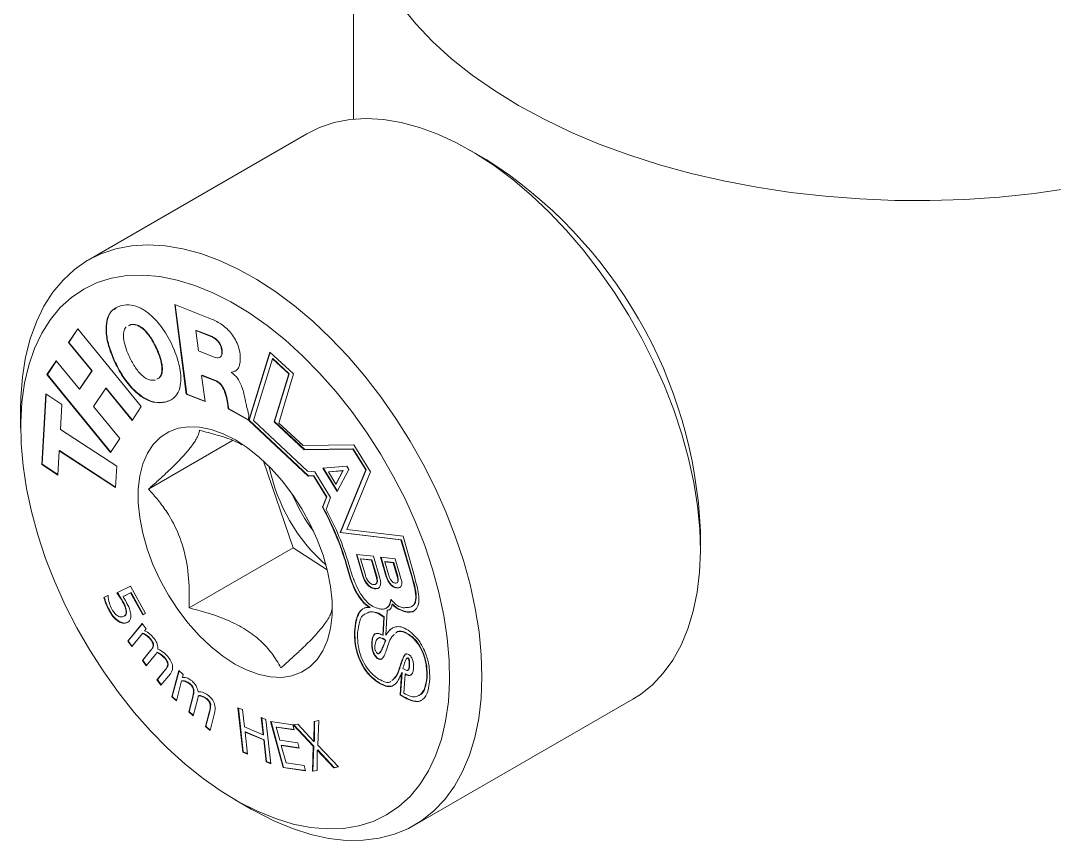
# Model space of a CAD drawing. Header units: millimetres. Extents: x 2 to 278, y 1 to 215.
# Drawn here: x 233.89 to 256.83, y 175.39 to 193.57 of the extents above; entities that cross this region are included whole.
import ezdxf

# ---------------------------------------------------------------- set-up
doc = ezdxf.new("R2010")
doc.units = ezdxf.units.MM

msp = doc.modelspace()

# ---------------------------------------------------------------- linework, layer by layer
at = {"color": 7, "linetype": 'Continuous', "lineweight": 0}
for p, q in [((241.279, 196.795), (241.279, 191.385)), ((240.241, 191.059), (235.392, 188.26)), ((244.22, 190.493), (243.861, 190.701)), ((237.312, 187.272), (238.129, 186.952)), ((237.568, 185.282), (237.312, 187.272)), ((237.577, 185.287), (237.322, 187.268)), ((236.328, 186.825), (236.288, 186.802)), ((236.337, 186.83), (236.297, 186.807)), ((236.337, 186.83), (236.328, 186.825)), ((234.954, 186.429), (235.16, 186.736)), ((234.963, 186.435), (235.163, 186.732)), ((235.16, 186.736), (236.57, 185.011)), ((237.792, 186.7), (237.783, 186.695)), ((237.783, 186.695), (237.84, 186.246)), ((238.115, 186.565), (237.783, 186.695)), ((238.124, 186.57), (237.792, 186.7)), ((238.124, 186.57), (238.115, 186.565)), ((234.963, 186.435), (234.954, 186.429)), ((235.468, 185.801), (234.954, 186.429)), ((235.476, 185.806), (234.963, 186.435)), ((236.92, 186.287), (236.911, 186.282)), ((237.84, 186.246), (238.19, 186.109)), ((238.362, 186.273), (238.353, 186.268)), ((239.421, 186.22), (238.953, 184.704)), ((239.426, 186.215), (238.962, 184.709)), ((239.058, 184.701), (239.479, 186.07)), ((239.946, 185.734), (239.421, 186.22)), ((239.488, 186.075), (239.479, 186.07)), ((239.479, 186.07), (239.843, 185.733)), ((239.488, 186.075), (239.852, 185.738)), ((234.682, 186.025), (234.476, 185.719)), ((234.685, 186.022), (234.485, 185.724)), ((234.682, 186.025), (235.196, 185.397)), ((235.969, 186.043), (235.96, 186.038)), ((234.485, 185.724), (234.476, 185.719)), ((234.476, 185.719), (234.792, 185.332)), ((234.485, 185.724), (234.801, 185.337)), ((235.196, 185.397), (235.468, 185.801)), ((235.205, 185.402), (235.476, 185.806)), ((235.476, 185.806), (235.468, 185.801)), ((237.918, 185.707), (237.909, 185.702)), ((237.909, 185.702), (237.984, 185.119)), ((238.196, 185.59), (237.909, 185.702)), ((238.205, 185.595), (237.918, 185.707)), ((238.205, 185.595), (238.196, 185.59)), ((238.603, 185.781), (238.575, 185.771)), ((238.584, 185.776), (238.575, 185.771)), ((238.575, 185.771), (238.575, 185.766)), ((239.843, 185.733), (239.517, 184.673)), ((239.852, 185.738), (239.526, 184.679)), ((239.62, 184.643), (239.946, 185.734)), ((239.852, 185.738), (239.843, 185.733)), ((235.205, 185.402), (235.196, 185.397)), ((235.783, 185.415), (235.512, 185.011)), ((235.792, 185.42), (235.783, 185.415)), ((236.364, 184.704), (235.783, 185.415)), ((236.37, 184.713), (235.792, 185.42)), ((234.359, 183.724), (234.451, 185.291)), ((234.368, 183.729), (234.459, 185.285)), ((234.451, 185.291), (234.807, 185.058)), ((234.801, 185.337), (234.792, 185.332)), ((235.886, 183.993), (234.792, 185.332)), ((235.892, 184.002), (234.801, 185.337)), ((237.166, 185.137), (237.108, 185.11)), ((237.577, 185.287), (237.568, 185.282)), ((237.984, 185.119), (237.568, 185.282)), ((237.983, 185.128), (237.577, 185.287)), ((233.892, 184.946), (233.892, 184.531)), ((234.807, 185.058), (234.775, 184.502)), ((235.512, 185.011), (236.092, 184.3)), ((236.57, 185.011), (236.364, 184.704)), ((237.108, 185.11), (237.099, 185.105)), ((238.49, 185.096), (238.481, 185.091)), ((238.508, 184.967), (238.499, 184.962)), ((238.499, 184.962), (238.949, 184.707)), ((238.508, 184.967), (238.95, 184.717)), ((238.956, 184.827), (238.949, 184.707)), ((238.962, 184.709), (238.953, 184.704)), ((238.953, 184.704), (240.271, 183.468)), ((238.962, 184.709), (240.28, 183.473)), ((240.259, 183.574), (239.058, 184.701)), ((239.526, 184.679), (239.517, 184.673)), ((239.526, 184.679), (240.196, 184.059)), ((234.775, 184.502), (236.026, 183.685)), ((239.517, 184.673), (240.187, 184.053)), ((240.16, 184.148), (239.62, 184.643)), ((236.092, 184.3), (235.886, 183.993)), ((238.593, 184.255), (236.729, 183.179)), ((234.747, 184.03), (234.715, 183.491)), ((234.756, 184.036), (234.747, 184.03)), ((235.998, 183.214), (234.747, 184.03)), ((235.999, 183.224), (234.756, 184.036)), ((241.284, 184.161), (240.16, 184.148)), ((240.187, 184.053), (241.265, 184.068)), ((240.196, 184.059), (240.187, 184.053)), ((240.196, 184.059), (241.274, 184.073)), ((241.274, 184.073), (241.265, 184.068)), ((241.265, 184.068), (241.55, 183.603)), ((241.274, 184.073), (241.559, 183.608)), ((241.653, 183.56), (241.284, 184.161)), ((239.285, 183.797), (239.943, 181.878)), ((234.368, 183.729), (234.359, 183.724)), ((234.715, 183.491), (234.359, 183.724)), ((234.716, 183.502), (234.368, 183.729)), ((236.026, 183.685), (235.998, 183.214)), ((240.418, 183.559), (240.259, 183.574)), ((240.766, 182.991), (240.418, 183.559)), ((240.595, 183.647), (241.129, 183.689)), ((240.916, 183.124), (240.595, 183.647)), ((240.922, 183.135), (240.606, 183.648)), ((241.044, 183.587), (240.723, 183.56)), ((240.732, 183.565), (240.723, 183.56)), ((240.723, 183.56), (240.889, 183.29)), ((241.053, 183.592), (240.732, 183.565)), ((240.889, 183.29), (241.044, 183.587)), ((240.898, 183.295), (241.053, 183.592)), ((241.173, 183.617), (240.916, 183.124)), ((241.55, 183.603), (240.983, 182.214)), ((241.559, 183.608), (240.992, 182.219)), ((241.053, 183.592), (241.044, 183.587)), ((241.129, 183.689), (241.173, 183.617)), ((241.133, 182.286), (241.653, 183.56)), ((241.559, 183.608), (241.55, 183.603)), ((240.28, 183.473), (240.271, 183.468)), ((240.271, 183.468), (240.391, 183.471)), ((240.28, 183.473), (240.4, 183.477)), ((240.4, 183.477), (240.391, 183.471)), ((240.391, 183.471), (240.681, 183)), ((240.4, 183.477), (240.69, 183.005)), ((240.898, 183.295), (240.889, 183.29)), ((240.681, 183), (240.589, 182.777)), ((240.69, 183.005), (240.598, 182.783)), ((240.673, 182.724), (240.766, 182.991)), ((240.69, 183.005), (240.681, 183)), ((240.598, 182.783), (240.589, 182.777)), ((240.992, 182.219), (240.983, 182.214)), ((240.983, 182.214), (242.332, 182.052)), ((240.992, 182.219), (242.341, 182.057)), ((242.379, 182.136), (241.133, 182.286)), ((248.979, 181.835), (248.979, 182.25)), ((242.341, 182.057), (242.332, 182.052)), ((242.332, 182.052), (242.578, 181.207)), ((242.341, 182.057), (242.587, 181.213)), ((242.631, 181.237), (242.379, 182.136)), ((239.943, 181.878), (237.632, 180.544)), ((239.943, 181.878), (240.698, 181.385)), ((241.345, 181.73), (241.722, 181.688)), ((241.486, 181.246), (241.345, 181.73)), ((241.495, 181.251), (241.356, 181.729)), ((241.125, 181.515), (241.116, 181.509)), ((241.211, 181.181), (241.116, 181.509)), ((241.22, 181.186), (241.125, 181.515)), ((241.257, 181.243), (241.175, 181.509)), ((241.445, 181.635), (241.436, 181.63)), ((241.436, 181.63), (241.542, 181.267)), ((241.679, 181.603), (241.436, 181.63)), ((241.688, 181.608), (241.445, 181.635)), ((241.688, 181.608), (241.679, 181.603)), ((241.785, 181.24), (241.679, 181.603)), ((241.794, 181.245), (241.688, 181.608)), ((241.722, 181.688), (241.863, 181.204)), ((241.879, 181.67), (242.207, 181.634)), ((242.006, 181.235), (241.879, 181.67)), ((242.015, 181.24), (241.89, 181.669)), ((241.982, 181.573), (241.973, 181.568)), ((241.973, 181.568), (242.062, 181.264)), ((242.162, 181.547), (241.973, 181.568)), ((242.171, 181.552), (241.982, 181.573)), ((242.171, 181.552), (242.162, 181.547)), ((242.251, 181.243), (242.162, 181.547)), ((242.26, 181.248), (242.171, 181.552)), ((242.207, 181.634), (242.333, 181.198)), ((241.495, 181.251), (241.486, 181.246)), ((241.794, 181.245), (241.785, 181.24)), ((242.015, 181.24), (242.006, 181.235)), ((242.26, 181.248), (242.251, 181.243)), ((236.03, 180.88), (236.327, 181.029)), ((236.327, 181.029), (236.663, 180.421)), ((241.22, 181.186), (241.211, 181.181)), ((242.587, 181.213), (242.578, 181.207)), ((235.739, 180.778), (235.826, 180.822)), ((235.826, 180.822), (235.831, 180.813)), ((236.333, 180.877), (236.165, 180.793)), ((236.174, 180.798), (236.165, 180.793)), ((236.342, 180.882), (236.174, 180.798)), ((236.342, 180.882), (236.333, 180.877)), ((236.601, 180.39), (236.333, 180.877)), ((236.61, 180.395), (236.342, 180.882)), ((241.756, 180.975), (241.747, 180.97)), ((242.244, 180.992), (242.235, 180.987)), ((236.163, 180.683), (236.154, 180.678)), ((241.647, 180.555), (241.638, 180.55)), ((242.147, 180.629), (242.138, 180.624)), ((235.868, 180.483), (235.859, 180.478)), ((236.242, 180.473), (236.233, 180.468)), ((236.663, 180.421), (236.601, 180.39)), ((236.61, 180.395), (236.601, 180.39)), ((236.662, 180.421), (236.61, 180.395)), ((241.838, 180.426), (241.829, 180.421)), ((241.829, 180.421), (241.952, 180.34)), ((241.838, 180.426), (241.961, 180.345)), ((241.952, 180.34), (241.928, 179.935)), ((241.961, 180.345), (241.937, 179.94)), ((241.961, 180.345), (241.952, 180.34)), ((241.995, 179.938), (242.028, 180.489)), ((242.037, 180.494), (242.028, 180.489)), ((242.298, 180.514), (242.289, 180.509)), ((236.072, 180.246), (236.063, 180.24)), ((236.266, 180.223), (236.257, 180.218)), ((236.268, 179.804), (236.591, 180.198)), ((236.277, 179.81), (236.593, 180.195)), ((236.591, 180.198), (236.679, 180.081)), ((236.596, 179.979), (236.357, 179.687)), ((236.605, 179.985), (236.596, 179.979)), ((236.679, 180.081), (236.644, 180.037)), ((241.309, 180.019), (241.3, 180.013)), ((241.937, 179.94), (241.928, 179.935)), ((242.004, 179.943), (241.995, 179.938)), ((242.039, 179.999), (242.03, 179.994)), ((242.512, 179.955), (242.503, 179.95)), ((236.277, 179.81), (236.268, 179.804)), ((236.357, 179.687), (236.268, 179.804)), ((236.363, 179.696), (236.277, 179.81)), ((236.781, 179.851), (236.772, 179.846)), ((236.84, 179.71), (236.831, 179.705)), ((241.693, 179.78), (241.684, 179.775)), ((241.997, 179.827), (241.988, 179.822)), ((236.593, 179.376), (236.775, 179.598)), ((236.602, 179.381), (236.784, 179.604)), ((236.887, 179.509), (236.681, 179.259)), ((236.784, 179.604), (236.775, 179.598)), ((236.925, 179.559), (236.916, 179.553)), ((237.106, 179.423), (237.097, 179.418)), ((241.827, 179.423), (241.818, 179.418)), ((241.837, 179.528), (241.848, 179.534)), ((242.475, 179.431), (242.464, 179.424)), ((242.503, 179.426), (242.494, 179.421)), ((236.602, 179.381), (236.593, 179.376)), ((236.681, 179.259), (236.593, 179.376)), ((236.688, 179.267), (236.602, 179.381)), ((236.917, 178.947), (237.1, 179.17)), ((236.926, 178.952), (237.109, 179.175)), ((237.109, 179.175), (237.1, 179.17)), ((237.165, 179.281), (237.156, 179.276)), ((242.293, 179.168), (242.284, 179.163)), ((242.525, 179.26), (242.516, 179.255)), ((236.926, 178.952), (236.917, 178.947)), ((237.006, 178.83), (236.917, 178.947)), ((237.013, 178.839), (236.926, 178.952)), ((237.214, 179.084), (237.006, 178.83)), ((237.248, 178.569), (237.402, 179.156)), ((237.257, 178.575), (237.408, 179.15)), ((237.402, 179.156), (237.502, 179.067)), ((237.502, 179.067), (237.485, 179.002)), ((242.348, 179.104), (242.316, 178.613)), ((242.357, 179.109), (242.325, 178.618)), ((242.357, 179.109), (242.348, 179.104)), ((242.399, 178.652), (242.424, 179.076)), ((242.433, 179.081), (242.424, 179.076)), ((242.484, 179.159), (242.495, 179.165)), ((242.914, 179.004), (242.905, 178.999)), ((237.465, 178.924), (237.349, 178.48)), ((237.474, 178.929), (237.465, 178.924)), ((237.651, 178.862), (237.642, 178.857)), ((237.736, 178.731), (237.727, 178.726)), ((241.81, 178.908), (241.801, 178.903)), ((237.257, 178.575), (237.248, 178.569)), ((237.349, 178.48), (237.248, 178.569)), ((237.352, 178.491), (237.257, 178.575)), ((237.621, 178.241), (237.71, 178.579)), ((237.63, 178.246), (237.719, 178.584)), ((237.719, 178.584), (237.71, 178.579)), ((237.821, 178.532), (237.722, 178.152)), ((237.843, 178.601), (237.834, 178.596)), ((238.024, 178.534), (238.015, 178.528)), ((242.325, 178.618), (242.316, 178.613)), ((242.63, 175.721), (247.48, 178.521)), ((238.003, 177.917), (238.092, 178.256)), ((238.092, 178.256), (238.083, 178.251)), ((238.109, 178.402), (238.1, 178.397)), ((238.714, 178.329), (238.818, 178.286)), ((238.824, 177.345), (238.714, 178.329)), ((238.833, 177.351), (238.724, 178.325)), ((238.818, 178.286), (238.861, 177.903)), ((237.63, 178.246), (237.621, 178.241)), ((237.722, 178.152), (237.621, 178.241)), ((237.724, 178.162), (237.63, 178.246)), ((237.994, 177.912), (238.083, 178.251)), ((238.195, 178.206), (238.095, 177.823)), ((239.274, 177.73), (239.232, 178.113)), ((239.232, 178.113), (239.335, 178.07)), ((239.283, 177.735), (239.242, 178.109)), ((239.335, 178.07), (239.445, 177.086)), ((239.44, 178.024), (239.934, 177.953)), ((239.72, 177.001), (239.44, 178.024)), ((239.729, 177.006), (239.451, 178.023)), ((240.401, 177.579), (240.406, 178.027)), ((240.406, 178.027), (240.511, 178.044)), ((240.41, 177.584), (240.415, 178.028)), ((240.511, 178.044), (240.491, 177.497)), ((238.003, 177.917), (237.994, 177.912)), ((238.095, 177.823), (237.994, 177.912)), ((238.097, 177.834), (238.003, 177.917)), ((238.861, 177.903), (239.274, 177.73)), ((238.882, 177.793), (238.874, 177.788)), ((239.296, 177.62), (238.882, 177.793)), ((239.575, 177.901), (239.566, 177.896)), ((239.566, 177.896), (239.645, 177.607)), ((239.965, 177.838), (239.566, 177.896)), ((239.964, 177.845), (239.575, 177.901)), ((239.934, 177.953), (239.965, 177.838)), ((239.943, 177.95), (240.046, 177.967)), ((240.386, 177.473), (239.943, 177.95)), ((240.395, 177.478), (239.955, 177.952)), ((240.046, 177.967), (240.401, 177.579)), ((238.874, 177.788), (238.928, 177.302)), ((239.287, 177.615), (238.874, 177.788)), ((239.283, 177.735), (239.274, 177.73)), ((239.296, 177.62), (239.287, 177.615)), ((239.342, 177.129), (239.287, 177.615)), ((239.351, 177.134), (239.296, 177.62)), ((239.645, 177.607), (240.044, 177.55)), ((240.41, 177.584), (240.401, 177.579)), ((238.833, 177.351), (238.824, 177.345)), ((238.928, 177.302), (238.824, 177.345)), ((238.927, 177.312), (238.833, 177.351)), ((239.685, 177.497), (239.676, 177.492)), ((239.676, 177.492), (239.783, 177.103)), ((240.076, 177.434), (239.676, 177.492)), ((240.074, 177.441), (239.685, 177.497)), ((240.044, 177.55), (240.076, 177.434)), ((240.367, 176.919), (240.386, 177.473)), ((240.376, 176.924), (240.395, 177.478)), ((240.395, 177.478), (240.386, 177.473)), ((240.476, 177.391), (240.471, 176.937)), ((240.485, 177.396), (240.476, 177.391)), ((240.841, 176.998), (240.476, 177.391)), ((240.85, 177.003), (240.485, 177.396)), ((240.491, 177.497), (240.945, 177.015)), ((239.351, 177.134), (239.342, 177.129)), ((239.445, 177.086), (239.342, 177.129)), ((239.444, 177.096), (239.351, 177.134)), ((239.729, 177.006), (239.72, 177.001)), ((240.214, 176.93), (239.72, 177.001)), ((240.212, 176.937), (239.729, 177.006)), ((239.783, 177.103), (240.182, 177.045)), ((240.182, 177.045), (240.214, 176.93)), ((240.471, 176.937), (240.367, 176.919)), ((240.376, 176.924), (240.367, 176.919)), ((240.471, 176.94), (240.376, 176.924)), ((240.945, 177.015), (240.841, 176.998)), ((240.85, 177.003), (240.841, 176.998)), ((240.942, 177.018), (240.85, 177.003)), ((238.651, 176.288), (239.01, 176.08))]:
    msp.add_line(p, q, dxfattribs=at)
at = {"color": 7, "linetype": 'Continuous', "lineweight": 0, "flags": 128}
for points in [[(244.94, 191.693), (244.408, 192.02), (243.912, 192.365), (243.454, 192.728), (243.036, 193.107), (242.659, 193.499), (242.326, 193.905), (242.037, 194.321), (241.793, 194.748), (241.596, 195.182), (241.445, 195.622), (241.343, 196.067), (241.289, 196.515), (241.283, 196.964), (241.325, 197.412), (241.415, 197.858), (241.554, 198.299), (241.739, 198.735), (241.971, 199.164), (242.249, 199.583), (242.368, 199.741)], [(257.139, 189.845), (256.384, 189.738), (255.619, 189.658), (254.847, 189.606), (254.071, 189.581), (253.293, 189.585), (252.518, 189.616), (251.747, 189.675), (250.984, 189.762), (250.232, 189.876), (249.494, 190.017), (248.772, 190.183), (248.07, 190.376), (247.389, 190.593), (246.734, 190.835), (246.105, 191.099), (245.507, 191.385), (244.94, 191.693)], [(247.48, 178.521), (247.645, 178.626), (247.914, 178.84), (248.155, 179.095), (248.368, 179.387), (248.55, 179.715), (248.702, 180.077), (248.821, 180.47), (248.908, 180.892), (248.96, 181.34), (248.979, 181.811), (248.964, 182.301), (248.914, 182.809), (248.832, 183.329), (248.716, 183.859), (248.567, 184.396), (248.388, 184.935), (248.178, 185.473), (247.939, 186.006), (247.674, 186.532), (247.383, 187.045), (247.068, 187.544), (246.733, 188.025), (246.378, 188.484), (246.006, 188.918), (245.62, 189.325), (245.222, 189.702), (244.816, 190.046), (244.403, 190.355), (243.986, 190.627), (243.568, 190.86), (243.153, 191.053), (242.742, 191.204), (242.339, 191.312), (241.945, 191.377), (241.565, 191.399), (241.199, 191.376), (240.852, 191.309), (240.524, 191.199), (240.241, 191.059)], [(239.01, 176.08), (239.094, 176.033), (239.511, 175.819), (239.925, 175.647), (240.332, 175.517), (240.731, 175.431), (241.118, 175.387), (241.491, 175.388), (241.848, 175.433), (242.186, 175.521), (242.503, 175.653), (242.796, 175.826), (243.064, 176.041), (243.306, 176.295), (243.518, 176.587), (243.701, 176.915), (243.853, 177.277), (243.972, 177.67), (244.058, 178.092), (244.111, 178.54), (244.13, 179.011), (244.114, 179.502), (244.065, 180.009), (243.982, 180.53), (243.866, 181.06), (243.718, 181.596), (243.538, 182.135), (243.329, 182.673), (243.09, 183.207), (242.824, 183.732), (242.533, 184.246), (242.219, 184.745), (241.883, 185.225), (241.528, 185.684), (241.157, 186.119), (240.771, 186.525), (240.373, 186.902), (239.966, 187.246), (239.553, 187.555), (239.137, 187.827), (238.719, 188.061), (238.304, 188.253), (237.893, 188.404), (237.489, 188.513), (237.096, 188.578), (236.715, 188.599), (236.35, 188.576), (236.003, 188.51), (235.675, 188.4), (235.37, 188.247), (235.089, 188.053), (234.834, 187.818), (234.606, 187.545), (234.408, 187.234), (234.241, 186.889), (234.106, 186.511), (234.003, 186.103), (233.933, 185.668), (233.897, 185.208), (233.892, 184.946)], [(238.341, 176.478), (238.745, 176.234), (239.148, 176.031), (239.548, 175.868), (239.941, 175.748), (240.325, 175.672), (240.697, 175.64), (241.054, 175.652), (241.394, 175.708), (241.714, 175.808), (242.012, 175.951), (242.285, 176.136), (242.533, 176.362), (242.753, 176.626), (242.943, 176.928), (243.102, 177.265), (243.229, 177.635), (243.323, 178.034), (243.384, 178.46), (243.41, 178.911), (243.402, 179.382), (243.36, 179.87), (243.284, 180.372), (243.175, 180.884), (243.033, 181.403), (242.859, 181.925), (242.655, 182.445), (242.422, 182.961), (242.162, 183.468), (241.877, 183.963), (241.569, 184.442), (241.239, 184.903), (240.891, 185.34), (240.527, 185.752), (240.149, 186.136), (239.761, 186.488), (239.364, 186.806), (238.963, 187.088), (238.559, 187.332), (238.155, 187.536), (237.756, 187.698), (237.363, 187.818), (236.979, 187.895), (236.607, 187.927), (236.25, 187.915), (235.91, 187.859), (235.59, 187.759), (235.292, 187.616), (235.018, 187.431), (234.77, 187.205), (234.551, 186.94), (234.361, 186.638), (234.202, 186.301), (234.074, 185.932), (233.98, 185.533), (233.92, 185.106), (233.893, 184.656), (233.901, 184.185), (233.944, 183.697), (234.02, 183.195), (234.129, 182.682), (234.271, 182.164), (234.445, 181.642), (234.649, 181.122), (234.881, 180.606), (235.141, 180.099), (235.426, 179.604), (235.735, 179.124), (236.064, 178.664), (236.412, 178.226), (236.777, 177.814), (237.154, 177.431), (237.543, 177.079), (237.939, 176.76), (238.341, 176.478)], [(236.501, 183.187), (236.5, 182.875), (236.534, 182.546), (236.6, 182.204), (236.699, 181.856), (236.829, 181.507), (236.988, 181.162), (237.172, 180.827), (237.381, 180.507), (237.609, 180.208), (237.853, 179.933), (238.111, 179.687), (238.376, 179.474), (238.646, 179.298), (238.917, 179.161), (239.183, 179.065), (239.44, 179.012), (239.685, 179.003), (239.914, 179.037), (240.123, 179.115), (240.309, 179.235), (240.469, 179.396), (240.6, 179.594), (240.7, 179.826), (240.768, 180.089), (240.802, 180.379), (240.803, 180.691), (240.77, 181.021), (240.703, 181.362), (240.604, 181.71), (240.474, 182.059), (240.316, 182.404), (240.131, 182.739), (239.923, 183.059), (239.695, 183.359), (239.45, 183.634), (239.193, 183.88), (238.927, 184.093), (238.657, 184.269), (238.387, 184.406), (238.121, 184.502), (237.863, 184.555), (237.618, 184.564), (237.389, 184.529), (237.18, 184.451), (236.995, 184.331), (236.835, 184.171), (236.704, 183.973), (236.604, 183.741), (236.536, 183.477), (236.501, 183.187)]]:
    msp.add_lwpolyline(points, dxfattribs=at)
at = {"color": 7, "linetype": 'Continuous', "lineweight": 0}
for centre, radius, start, end in [((238.676, 181.798), 10.313, 2.5143, 57.4804), ((243.293, 184.463), 3.962, 191.4646, 228.5301), ((243.739, 184.72), 4.164, 203.3785, 216.6161), ((235.078, 179.744), 6.29, 16.3024, 28.834), ((235.087, 179.749), 6.29, 16.3024, 28.834), ((235.148, 179.728), 6.285, 16.4621, 28.474)]:
    msp.add_arc(centre, radius, start, end, dxfattribs=at)
for points, knots in [([(235.96, 186.038), (235.917, 186.146), (235.832, 186.355), (235.778, 186.659), (235.793, 186.936), (235.905, 187.167), (236.055, 187.225), (236.134, 187.255)], [0, 0, 0, 0, 0.193864, 0.375701, 0.551222, 0.762655, 1, 1, 1, 1]), ([(236.134, 187.255), (236.203, 187.264), (236.333, 187.28), (236.552, 187.205), (236.797, 187.04), (237.059, 186.743), (237.285, 186.334), (237.434, 185.907), (237.462, 185.556), (237.397, 185.32), (237.28, 185.168), (237.161, 185.127), (237.099, 185.105)], [0, 0, 0, 0, 0.0917277, 0.174385, 0.2530158, 0.371845, 0.5000028, 0.6281556, 0.7469837, 0.8256148, 0.9082722, 1, 1, 1, 1]), ([(235.969, 186.043), (235.926, 186.151), (235.841, 186.36), (235.786, 186.665), (235.804, 186.939), (235.882, 187.129), (235.982, 187.174), (236.013, 187.188)], [0, 0, 0, 0, 0.225689, 0.437377, 0.641713, 0.887856, 1, 1, 1, 1]), ([(236.231, 186.77), (236.23, 186.77), (236.201, 186.753), (236.177, 186.67), (236.171, 186.525), (236.211, 186.34), (236.264, 186.209), (236.292, 186.142)], [0, 0, 0, 0, 0.002729, 0.223796, 0.442827, 0.714666, 1, 1, 1, 1]), ([(236.911, 186.282), (236.87, 186.365), (236.79, 186.527), (236.647, 186.704), (236.521, 186.796), (236.419, 186.835), (236.359, 186.828), (236.328, 186.825)], [0, 0, 0, 0, 0.289137, 0.55879, 0.69586, 0.838853, 1, 1, 1, 1]), ([(236.92, 186.287), (236.879, 186.371), (236.799, 186.532), (236.656, 186.709), (236.53, 186.801), (236.428, 186.84), (236.368, 186.833), (236.337, 186.83)], [0, 0, 0, 0, 0.289137, 0.55879, 0.69586, 0.838853, 1, 1, 1, 1]), ([(238.129, 186.952), (238.207, 186.915), (238.359, 186.843), (238.547, 186.668), (238.664, 186.49), (238.733, 186.332), (238.752, 186.227), (238.762, 186.172)], [0, 0, 0, 0, 0.288451, 0.557374, 0.694678, 0.838281, 1, 1, 1, 1]), ([(238.353, 186.268), (238.348, 186.293), (238.339, 186.342), (238.303, 186.415), (238.251, 186.479), (238.186, 186.532), (238.139, 186.554), (238.115, 186.565)], [0, 0, 0, 0, 0.197029, 0.371432, 0.543408, 0.760308, 1, 1, 1, 1]), ([(238.362, 186.273), (238.357, 186.299), (238.348, 186.347), (238.312, 186.421), (238.26, 186.484), (238.195, 186.537), (238.148, 186.559), (238.124, 186.57)], [0, 0, 0, 0, 0.197029, 0.371432, 0.543408, 0.760308, 1, 1, 1, 1]), ([(236.915, 185.621), (236.936, 185.63), (236.988, 185.652), (237.028, 185.75), (237.032, 185.899), (236.992, 186.083), (236.939, 186.214), (236.911, 186.282)], [0, 0, 0, 0, 0.129674, 0.322607, 0.513762, 0.751, 1, 1, 1, 1]), ([(236.924, 185.626), (236.945, 185.635), (236.997, 185.657), (237.037, 185.755), (237.041, 185.905), (237.001, 186.088), (236.948, 186.22), (236.92, 186.287)], [0, 0, 0, 0, 0.129674, 0.322607, 0.513762, 0.751, 1, 1, 1, 1]), ([(236.292, 186.142), (236.333, 186.058), (236.413, 185.896), (236.557, 185.719), (236.682, 185.627), (236.784, 185.588), (236.844, 185.595), (236.876, 185.599)], [0, 0, 0, 0, 0.289123, 0.558793, 0.695872, 0.838864, 1, 1, 1, 1]), ([(238.19, 186.109), (238.212, 186.102), (238.252, 186.089), (238.303, 186.093), (238.34, 186.123), (238.36, 186.183), (238.355, 186.238), (238.353, 186.268)], [0, 0, 0, 0, 0.211129, 0.392706, 0.559913, 0.763436, 1, 1, 1, 1]), ([(238.308, 186.103), (238.309, 186.103), (238.325, 186.104), (238.348, 186.13), (238.369, 186.187), (238.365, 186.243), (238.362, 186.273)], [0, 0, 0, 0, 0.018648, 0.288844, 0.617726, 1, 1, 1, 1]), ([(238.762, 186.172), (238.766, 186.114), (238.774, 185.999), (238.734, 185.876), (238.685, 185.807), (238.647, 185.796), (238.638, 185.794)], [0, 0, 0, 0, 0.337281, 0.664795, 0.922222, 1, 1, 1, 1]), ([(237.099, 185.105), (237.022, 185.097), (236.876, 185.082), (236.628, 185.183), (236.382, 185.377), (236.143, 185.67), (236.022, 185.913), (235.96, 186.038)], [0, 0, 0, 0, 0.203765, 0.386324, 0.561565, 0.772931, 1, 1, 1, 1]), ([(237.108, 185.11), (237.031, 185.102), (236.885, 185.087), (236.637, 185.188), (236.391, 185.383), (236.152, 185.676), (236.031, 185.918), (235.969, 186.043)], [0, 0, 0, 0, 0.203765, 0.386324, 0.561565, 0.772931, 1, 1, 1, 1]), ([(238.49, 185.096), (238.481, 185.147), (238.462, 185.245), (238.422, 185.369), (238.373, 185.459), (238.326, 185.517), (238.268, 185.566), (238.227, 185.585), (238.205, 185.595)], [0, 0, 0, 0, 0.2639174, 0.506462, 0.6189999, 0.7315924, 0.854415, 1, 1, 1, 1]), ([(238.575, 185.766), (238.62, 185.727), (238.709, 185.65), (238.815, 185.436), (238.849, 185.289), (238.87, 185.198)], [0, 0, 0, 0, 0.280107, 0.555764, 1, 1, 1, 1]), ([(238.674, 185.808), (238.674, 185.808), (238.652, 185.784), (238.618, 185.78), (238.584, 185.776)], [0, 0, 0, 0, 0.007904, 1, 1, 1, 1]), ([(238.481, 185.091), (238.472, 185.142), (238.453, 185.24), (238.413, 185.364), (238.364, 185.454), (238.317, 185.512), (238.259, 185.561), (238.218, 185.579), (238.196, 185.59)], [0, 0, 0, 0, 0.2639174, 0.506462, 0.6189999, 0.7315924, 0.854415, 1, 1, 1, 1]), ([(238.87, 185.198), (238.875, 185.172), (238.887, 185.11), (238.911, 184.988), (238.939, 184.889), (238.956, 184.827)], [0, 0, 0, 0, 0.2101763, 0.507385, 1, 1, 1, 1]), ([(238.499, 184.962), (238.495, 184.99), (238.489, 185.033), (238.483, 185.076), (238.481, 185.091)], [0, 0, 0, 0, 0.650292, 1, 1, 1, 1]), ([(238.508, 184.967), (238.504, 184.995), (238.498, 185.038), (238.492, 185.081), (238.49, 185.096)], [0, 0, 0, 0, 0.650292, 1, 1, 1, 1]), ([(236.729, 183.179), (236.8, 183.242), (236.944, 183.369), (237.146, 183.555), (237.333, 183.737), (237.481, 183.889), (237.591, 184.013), (237.672, 184.113), (237.738, 184.204), (237.798, 184.3), (237.844, 184.397), (237.856, 184.455), (237.863, 184.484)], [0, 0, 0, 0, 0.107754, 0.216103, 0.327214, 0.439824, 0.51632, 0.593471, 0.672555, 0.752225, 0.875545, 1, 1, 1, 1]), ([(237.863, 184.484), (237.993, 184.45), (238.283, 184.374), (238.606, 184.27), (238.77, 184.181), (238.802, 184.164)], [0, 0, 0, 0, 0.395631, 0.884038, 1, 1, 1, 1]), ([(237.632, 180.544), (237.634, 180.761), (237.639, 181.203), (237.539, 181.792), (237.363, 182.282), (237.164, 182.638), (236.948, 182.936), (236.802, 183.098), (236.729, 183.179)], [0, 0, 0, 0, 0.216128, 0.439646, 0.593262, 0.752012, 0.875438, 1, 1, 1, 1]), ([(241.85, 180.525), (241.803, 180.537), (241.715, 180.561), (241.579, 180.667), (241.455, 180.819), (241.344, 181.016), (241.287, 181.165), (241.257, 181.243)], [0, 0, 0, 0, 0.192428, 0.364898, 0.537621, 0.757448, 1, 1, 1, 1]), ([(241.747, 180.97), (241.723, 180.975), (241.679, 180.984), (241.612, 181.03), (241.557, 181.094), (241.513, 181.168), (241.494, 181.221), (241.486, 181.246)], [0, 0, 0, 0, 0.237889, 0.435826, 0.615004, 0.814865, 1, 1, 1, 1]), ([(241.756, 180.975), (241.732, 180.98), (241.688, 180.989), (241.621, 181.035), (241.566, 181.099), (241.522, 181.173), (241.503, 181.226), (241.495, 181.251)], [0, 0, 0, 0, 0.237889, 0.435826, 0.615004, 0.814865, 1, 1, 1, 1]), ([(241.542, 181.267), (241.55, 181.242), (241.568, 181.192), (241.607, 181.131), (241.646, 181.092), (241.682, 181.069), (241.706, 181.064), (241.718, 181.061)], [0, 0, 0, 0, 0.255403, 0.523999, 0.668505, 0.822947, 1, 1, 1, 1]), ([(241.718, 181.061), (241.733, 181.061), (241.761, 181.061), (241.789, 181.084), (241.802, 181.123), (241.801, 181.177), (241.79, 181.218), (241.785, 181.24)], [0, 0, 0, 0, 0.2191709, 0.4020323, 0.5732125, 0.7805893, 1, 1, 1, 1]), ([(241.764, 181.07), (241.766, 181.07), (241.78, 181.071), (241.798, 181.09), (241.811, 181.128), (241.81, 181.182), (241.799, 181.224), (241.794, 181.245)], [0, 0, 0, 0, 0.037098, 0.262599, 0.473695, 0.729427, 1, 1, 1, 1]), ([(242.235, 180.987), (242.214, 180.991), (242.175, 180.999), (242.117, 181.041), (242.069, 181.098), (242.03, 181.165), (242.013, 181.212), (242.006, 181.235)], [0, 0, 0, 0, 0.233634, 0.429534, 0.609083, 0.811503, 1, 1, 1, 1]), ([(242.244, 180.992), (242.223, 180.996), (242.184, 181.004), (242.126, 181.046), (242.078, 181.103), (242.039, 181.17), (242.022, 181.217), (242.015, 181.24)], [0, 0, 0, 0, 0.233634, 0.429534, 0.609083, 0.811503, 1, 1, 1, 1]), ([(242.062, 181.264), (242.069, 181.243), (242.083, 181.202), (242.114, 181.151), (242.146, 181.118), (242.174, 181.098), (242.192, 181.095), (242.202, 181.093)], [0, 0, 0, 0, 0.263178, 0.536223, 0.679634, 0.829867, 1, 1, 1, 1]), ([(242.202, 181.093), (242.214, 181.093), (242.235, 181.092), (242.257, 181.112), (242.266, 181.146), (242.264, 181.191), (242.255, 181.225), (242.251, 181.243)], [0, 0, 0, 0, 0.210866, 0.389596, 0.561335, 0.77364, 1, 1, 1, 1]), ([(242.235, 181.1), (242.238, 181.101), (242.251, 181.101), (242.266, 181.118), (242.275, 181.151), (242.273, 181.196), (242.264, 181.23), (242.26, 181.248)], [0, 0, 0, 0, 0.072571, 0.282623, 0.48446, 0.733971, 1, 1, 1, 1]), ([(242.595, 180.46), (242.625, 180.479), (242.689, 180.523), (242.735, 180.645), (242.729, 180.809), (242.696, 181.002), (242.655, 181.152), (242.631, 181.237)], [0, 0, 0, 0, 0.172455, 0.379792, 0.53048, 0.731592, 1, 1, 1, 1]), ([(241.211, 181.181), (241.24, 181.105), (241.295, 180.957), (241.409, 180.77), (241.525, 180.627), (241.601, 180.575), (241.638, 180.55)], [0, 0, 0, 0, 0.310425, 0.600069, 0.808012, 1, 1, 1, 1]), ([(241.22, 181.186), (241.249, 181.11), (241.304, 180.962), (241.418, 180.775), (241.534, 180.632), (241.61, 180.58), (241.647, 180.555)], [0, 0, 0, 0, 0.310425, 0.600069, 0.808012, 1, 1, 1, 1]), ([(241.863, 181.204), (241.872, 181.168), (241.889, 181.098), (241.875, 181.022), (241.841, 180.984), (241.8, 180.967), (241.766, 180.969), (241.747, 180.97)], [0, 0, 0, 0, 0.258004, 0.507896, 0.648867, 0.809076, 1, 1, 1, 1]), ([(242.333, 181.198), (242.341, 181.166), (242.356, 181.103), (242.346, 181.034), (242.317, 181), (242.281, 180.985), (242.251, 180.986), (242.235, 180.987)], [0, 0, 0, 0, 0.262638, 0.514536, 0.654613, 0.812515, 1, 1, 1, 1]), ([(242.328, 181.012), (242.327, 181.011), (242.318, 180.999), (242.29, 180.991), (242.26, 180.991), (242.244, 180.992)], [0, 0, 0, 0, 0.0528707, 0.4858726, 1, 1, 1, 1]), ([(242.578, 181.207), (242.602, 181.126), (242.648, 180.969), (242.668, 180.781), (242.646, 180.662), (242.607, 180.594), (242.542, 180.553), (242.485, 180.553), (242.454, 180.553)], [0, 0, 0, 0, 0.259613, 0.504294, 0.619495, 0.734392, 0.857507, 1, 1, 1, 1]), ([(242.587, 181.213), (242.611, 181.132), (242.657, 180.974), (242.677, 180.786), (242.655, 180.667), (242.621, 180.603), (242.584, 180.584), (242.567, 180.576)], [0, 0, 0, 0, 0.3136453, 0.6092495, 0.7484271, 0.8872371, 1, 1, 1, 1]), ([(235.859, 180.478), (235.831, 180.533), (235.781, 180.632), (235.752, 180.734), (235.739, 180.778)], [0, 0, 0, 0, 0.559876, 1, 1, 1, 1]), ([(235.868, 180.483), (235.84, 180.538), (235.789, 180.638), (235.761, 180.739), (235.748, 180.783)], [0, 0, 0, 0, 0.559876, 1, 1, 1, 1]), ([(235.831, 180.813), (235.838, 180.758), (235.85, 180.66), (235.897, 180.558), (235.917, 180.514)], [0, 0, 0, 0, 0.560316, 1, 1, 1, 1]), ([(236.154, 180.678), (236.132, 180.716), (236.093, 180.785), (236.049, 180.851), (236.03, 180.88)], [0, 0, 0, 0, 0.559911, 1, 1, 1, 1]), ([(236.163, 180.683), (236.141, 180.722), (236.102, 180.79), (236.058, 180.856), (236.039, 180.885)], [0, 0, 0, 0, 0.559911, 1, 1, 1, 1]), ([(236.165, 180.793), (236.178, 180.772), (236.201, 180.735), (236.222, 180.698), (236.231, 180.681)], [0, 0, 0, 0, 0.559987, 1, 1, 1, 1]), ([(241.854, 180.997), (241.852, 180.995), (241.842, 180.983), (241.809, 180.974), (241.775, 180.974), (241.756, 180.975)], [0, 0, 0, 0, 0.052346, 0.484726, 1, 1, 1, 1]), ([(236.233, 180.468), (236.224, 180.508), (236.208, 180.579), (236.171, 180.648), (236.154, 180.678)], [0, 0, 0, 0, 0.557742, 1, 1, 1, 1]), ([(236.242, 180.473), (236.233, 180.513), (236.217, 180.584), (236.18, 180.653), (236.163, 180.683)], [0, 0, 0, 0, 0.557742, 1, 1, 1, 1]), ([(236.231, 180.681), (236.259, 180.63), (236.309, 180.538), (236.328, 180.445), (236.337, 180.404)], [0, 0, 0, 0, 0.560749, 1, 1, 1, 1]), ([(241.638, 180.55), (241.608, 180.554), (241.56, 180.559), (241.524, 180.538), (241.511, 180.53)], [0, 0, 0, 0, 0.632274, 1, 1, 1, 1]), ([(242.104, 180.73), (242.096, 180.688), (242.082, 180.606), (242.018, 180.539), (241.938, 180.511), (241.88, 180.52), (241.85, 180.525)], [0, 0, 0, 0, 0.2851531, 0.5577277, 0.7742063, 1, 1, 1, 1]), ([(242.112, 180.735), (242.105, 180.694), (242.09, 180.613), (242.043, 180.553), (242.007, 180.543), (242.001, 180.541)], [0, 0, 0, 0, 0.4694, 0.918093, 1, 1, 1, 1]), ([(242.028, 180.489), (242.046, 180.492), (242.081, 180.498), (242.119, 180.548), (242.131, 180.596), (242.138, 180.624)], [0, 0, 0, 0, 0.301019, 0.598638, 1, 1, 1, 1]), ([(242.454, 180.553), (242.423, 180.549), (242.364, 180.542), (242.239, 180.594), (242.155, 180.678), (242.104, 180.73)], [0, 0, 0, 0, 0.284663, 0.559152, 1, 1, 1, 1]), ([(242.138, 180.624), (242.164, 180.598), (242.213, 180.549), (242.265, 180.522), (242.289, 180.509)], [0, 0, 0, 0, 0.531692, 1, 1, 1, 1]), ([(242.147, 180.629), (242.173, 180.603), (242.222, 180.554), (242.273, 180.527), (242.298, 180.514)], [0, 0, 0, 0, 0.531692, 1, 1, 1, 1]), ([(236.063, 180.24), (236.019, 180.275), (235.941, 180.338), (235.884, 180.435), (235.859, 180.478)], [0, 0, 0, 0, 0.558329, 1, 1, 1, 1]), ([(236.072, 180.246), (236.028, 180.281), (235.95, 180.343), (235.893, 180.44), (235.868, 180.483)], [0, 0, 0, 0, 0.558329, 1, 1, 1, 1]), ([(235.917, 180.514), (235.938, 180.479), (235.975, 180.417), (236.026, 180.381), (236.048, 180.364)], [0, 0, 0, 0, 0.560453, 1, 1, 1, 1]), ([(236.048, 180.364), (236.076, 180.353), (236.126, 180.333), (236.164, 180.349), (236.181, 180.357)], [0, 0, 0, 0, 0.557944, 1, 1, 1, 1]), ([(236.181, 180.357), (236.199, 180.369), (236.232, 180.39), (236.233, 180.444), (236.233, 180.468)], [0, 0, 0, 0, 0.560445, 1, 1, 1, 1]), ([(236.19, 180.362), (236.208, 180.374), (236.241, 180.395), (236.242, 180.45), (236.242, 180.473)], [0, 0, 0, 0, 0.560445, 1, 1, 1, 1]), ([(236.337, 180.404), (236.338, 180.379), (236.341, 180.328), (236.318, 180.257), (236.28, 180.232), (236.257, 180.218)], [0, 0, 0, 0, 0.280185, 0.560288, 1, 1, 1, 1]), ([(239.669, 179.214), (239.606, 179.323), (239.486, 179.53), (239.225, 179.816), (238.899, 180.069), (238.489, 180.278), (238.057, 180.434), (237.763, 180.51), (237.632, 180.544)], [0, 0, 0, 0, 0.183241, 0.349258, 0.514954, 0.688084, 0.861633, 1, 1, 1, 1]), ([(240.803, 180.519), (240.797, 180.494), (240.787, 180.444), (240.746, 180.351), (240.68, 180.24), (240.592, 180.121), (240.492, 180.003), (240.389, 179.891), (240.271, 179.77), (240.114, 179.617), (239.915, 179.432), (239.751, 179.287), (239.669, 179.214)], [0, 0, 0, 0, 0.107754, 0.216103, 0.327214, 0.439824, 0.51632, 0.593471, 0.672555, 0.752225, 0.875545, 1, 1, 1, 1]), ([(241.486, 180.518), (241.48, 180.516), (241.442, 180.498), (241.386, 180.414), (241.321, 180.253), (241.307, 180.099), (241.3, 180.013)], [0, 0, 0, 0, 0.03737, 0.26645, 0.593936, 1, 1, 1, 1]), ([(241.495, 180.523), (241.489, 180.521), (241.451, 180.504), (241.395, 180.419), (241.33, 180.258), (241.316, 180.104), (241.309, 180.019)], [0, 0, 0, 0, 0.03737, 0.26645, 0.593936, 1, 1, 1, 1]), ([(241.37, 180.002), (241.382, 180.086), (241.405, 180.247), (241.475, 180.388), (241.538, 180.41), (241.544, 180.412)], [0, 0, 0, 0, 0.49656, 0.956878, 1, 1, 1, 1]), ([(241.57, 180.422), (241.598, 180.436), (241.67, 180.473), (241.769, 180.441), (241.829, 180.421)], [0, 0, 0, 0, 0.389968, 1, 1, 1, 1]), ([(241.579, 180.427), (241.607, 180.441), (241.679, 180.478), (241.778, 180.446), (241.838, 180.426)], [0, 0, 0, 0, 0.389968, 1, 1, 1, 1]), ([(242.037, 180.494), (242.056, 180.495), (242.077, 180.496), (242.089, 180.512), (242.09, 180.513)], [0, 0, 0, 0, 0.918301, 1, 1, 1, 1]), ([(242.289, 180.509), (242.351, 180.483), (242.461, 180.438), (242.555, 180.453), (242.595, 180.46)], [0, 0, 0, 0, 0.564213, 1, 1, 1, 1]), ([(242.298, 180.514), (242.36, 180.489), (242.47, 180.444), (242.564, 180.459), (242.604, 180.465)], [0, 0, 0, 0, 0.564213, 1, 1, 1, 1]), ([(236.257, 180.218), (236.225, 180.208), (236.167, 180.191), (236.095, 180.225), (236.063, 180.24)], [0, 0, 0, 0, 0.559668, 1, 1, 1, 1]), ([(236.266, 180.223), (236.234, 180.213), (236.176, 180.196), (236.104, 180.23), (236.072, 180.246)], [0, 0, 0, 0, 0.559668, 1, 1, 1, 1]), ([(242.03, 179.994), (242.062, 180.029), (242.122, 180.094), (242.239, 180.136), (242.376, 180.12), (242.54, 180.025), (242.647, 179.913), (242.704, 179.853)], [0, 0, 0, 0, 0.212825, 0.396364, 0.564573, 0.766972, 1, 1, 1, 1]), ([(242.039, 179.999), (242.069, 180.038), (242.104, 180.083), (242.156, 180.099), (242.163, 180.101)], [0, 0, 0, 0, 0.857084, 1, 1, 1, 1]), ([(236.772, 179.846), (236.74, 179.878), (236.684, 179.937), (236.623, 179.966), (236.596, 179.979)], [0, 0, 0, 0, 0.557548, 1, 1, 1, 1]), ([(236.781, 179.851), (236.749, 179.884), (236.692, 179.942), (236.632, 179.971), (236.605, 179.985)], [0, 0, 0, 0, 0.557548, 1, 1, 1, 1]), ([(236.644, 180.037), (236.684, 180.016), (236.756, 179.98), (236.82, 179.906), (236.849, 179.873)], [0, 0, 0, 0, 0.5606379, 1, 1, 1, 1]), ([(236.849, 179.873), (236.864, 179.852), (236.894, 179.809), (236.935, 179.721), (236.938, 179.663), (236.939, 179.628)], [0, 0, 0, 0, 0.28152, 0.56253, 1, 1, 1, 1]), ([(241.3, 180.013), (241.302, 179.894), (241.307, 179.669), (241.431, 179.328), (241.605, 179.058), (241.735, 178.955), (241.801, 178.903)], [0, 0, 0, 0, 0.314908, 0.592703, 0.795763, 1, 1, 1, 1]), ([(241.309, 180.019), (241.311, 179.899), (241.316, 179.674), (241.44, 179.334), (241.614, 179.064), (241.744, 178.96), (241.81, 178.908)], [0, 0, 0, 0, 0.314908, 0.592703, 0.795763, 1, 1, 1, 1]), ([(241.837, 178.965), (241.775, 179.011), (241.659, 179.097), (241.517, 179.296), (241.42, 179.522), (241.368, 179.765), (241.369, 179.922), (241.37, 180.002)], [0, 0, 0, 0, 0.202997, 0.380347, 0.554846, 0.771411, 1, 1, 1, 1]), ([(241.928, 179.935), (241.899, 179.95), (241.847, 179.978), (241.777, 179.983), (241.726, 179.95), (241.694, 179.877), (241.688, 179.811), (241.684, 179.775)], [0, 0, 0, 0, 0.210708, 0.385024, 0.548448, 0.756707, 1, 1, 1, 1]), ([(241.779, 179.977), (241.766, 179.97), (241.732, 179.954), (241.703, 179.881), (241.697, 179.815), (241.693, 179.78)], [0, 0, 0, 0, 0.227588, 0.58383, 1, 1, 1, 1]), ([(241.775, 179.794), (241.781, 179.81), (241.793, 179.839), (241.819, 179.868), (241.848, 179.881), (241.903, 179.878), (241.952, 179.846), (241.988, 179.822)], [0, 0, 0, 0, 0.1983732, 0.3566605, 0.4891802, 0.6100416, 1, 1, 1, 1]), ([(241.826, 179.867), (241.827, 179.869), (241.836, 179.879), (241.857, 179.886), (241.912, 179.883), (241.96, 179.851), (241.997, 179.827)], [0, 0, 0, 0, 0.048647, 0.244613, 0.42334, 1, 1, 1, 1]), ([(242.03, 179.994), (242.024, 179.984), (242.012, 179.965), (242, 179.946), (241.995, 179.938)], [0, 0, 0, 0, 0.55694, 1, 1, 1, 1]), ([(242.039, 179.999), (242.033, 179.989), (242.021, 179.97), (242.009, 179.952), (242.004, 179.943)], [0, 0, 0, 0, 0.55694, 1, 1, 1, 1]), ([(242.056, 179.747), (242.076, 179.803), (242.107, 179.889), (242.166, 179.939), (242.186, 179.956)], [0, 0, 0, 0, 0.6540223, 1, 1, 1, 1]), ([(242.213, 179.983), (242.219, 179.99), (242.243, 180.015), (242.307, 180.024), (242.399, 180.011), (242.467, 179.971), (242.503, 179.95)], [0, 0, 0, 0, 0.101923, 0.378759, 0.669556, 1, 1, 1, 1]), ([(242.222, 179.988), (242.228, 179.995), (242.252, 180.021), (242.316, 180.029), (242.408, 180.016), (242.476, 179.977), (242.512, 179.955)], [0, 0, 0, 0, 0.101923, 0.378759, 0.669556, 1, 1, 1, 1]), ([(242.503, 179.95), (242.54, 179.923), (242.61, 179.871), (242.733, 179.726), (242.843, 179.507), (242.905, 179.241), (242.905, 179.08), (242.905, 178.999)], [0, 0, 0, 0, 0.1346789, 0.257286, 0.494977, 0.7455431, 1, 1, 1, 1]), ([(242.512, 179.955), (242.549, 179.928), (242.619, 179.877), (242.742, 179.731), (242.852, 179.512), (242.914, 179.246), (242.914, 179.085), (242.914, 179.004)], [0, 0, 0, 0, 0.1346789, 0.257286, 0.494977, 0.7455431, 1, 1, 1, 1]), ([(236.831, 179.705), (236.831, 179.718), (236.831, 179.743), (236.809, 179.795), (236.786, 179.827), (236.772, 179.846)], [0, 0, 0, 0, 0.279682, 0.559236, 1, 1, 1, 1]), ([(236.775, 179.598), (236.789, 179.615), (236.814, 179.644), (236.826, 179.686), (236.831, 179.705)], [0, 0, 0, 0, 0.561303, 1, 1, 1, 1]), ([(236.84, 179.71), (236.84, 179.723), (236.84, 179.748), (236.818, 179.8), (236.795, 179.832), (236.781, 179.851)], [0, 0, 0, 0, 0.279682, 0.559236, 1, 1, 1, 1]), ([(236.784, 179.604), (236.798, 179.62), (236.823, 179.649), (236.835, 179.691), (236.84, 179.71)], [0, 0, 0, 0, 0.561303, 1, 1, 1, 1]), ([(236.939, 179.628), (236.985, 179.606), (237.068, 179.566), (237.141, 179.482), (237.173, 179.445)], [0, 0, 0, 0, 0.560729, 1, 1, 1, 1]), ([(241.684, 179.775), (241.684, 179.742), (241.683, 179.679), (241.702, 179.579), (241.739, 179.498), (241.781, 179.445), (241.805, 179.427), (241.818, 179.418)], [0, 0, 0, 0, 0.277056, 0.534545, 0.763848, 0.877102, 1, 1, 1, 1]), ([(241.693, 179.78), (241.693, 179.747), (241.692, 179.684), (241.711, 179.584), (241.748, 179.503), (241.79, 179.45), (241.814, 179.432), (241.827, 179.423)], [0, 0, 0, 0, 0.277056, 0.534545, 0.763848, 0.877102, 1, 1, 1, 1]), ([(241.815, 179.53), (241.807, 179.538), (241.792, 179.553), (241.772, 179.581), (241.758, 179.61), (241.749, 179.646), (241.748, 179.689), (241.757, 179.741), (241.768, 179.775), (241.775, 179.794)], [0, 0, 0, 0, 0.1058661, 0.2001971, 0.2906117, 0.3871712, 0.541966, 0.7424173, 1, 1, 1, 1]), ([(241.988, 179.822), (241.973, 179.781), (241.943, 179.705), (241.898, 179.608), (241.863, 179.548), (241.837, 179.526), (241.826, 179.525), (241.82, 179.526), (241.817, 179.529), (241.815, 179.53)], [0, 0, 0, 0, 0.353436, 0.664627, 0.889231, 0.957693, 0.973946, 0.987624, 1, 1, 1, 1]), ([(241.818, 179.418), (241.833, 179.41), (241.863, 179.395), (241.918, 179.409), (241.965, 179.483), (242.008, 179.607), (242.04, 179.698), (242.056, 179.747)], [0, 0, 0, 0, 0.089588, 0.178597, 0.397041, 0.678969, 1, 1, 1, 1]), ([(241.997, 179.827), (241.982, 179.786), (241.952, 179.709), (241.906, 179.616), (241.875, 179.552), (241.85, 179.537), (241.846, 179.535)], [0, 0, 0, 0, 0.37839, 0.711551, 0.952013, 1, 1, 1, 1]), ([(242.97, 178.963), (242.97, 179.067), (242.97, 179.252), (242.891, 179.52), (242.799, 179.715), (242.734, 179.81), (242.704, 179.853)], [0, 0, 0, 0, 0.370413, 0.659867, 0.84661, 1, 1, 1, 1]), ([(236.916, 179.553), (236.911, 179.545), (236.902, 179.529), (236.891, 179.515), (236.887, 179.509)], [0, 0, 0, 0, 0.560009, 1, 1, 1, 1]), ([(237.097, 179.418), (237.064, 179.451), (237.006, 179.51), (236.944, 179.54), (236.916, 179.553)], [0, 0, 0, 0, 0.557489, 1, 1, 1, 1]), ([(237.106, 179.423), (237.073, 179.456), (237.015, 179.515), (236.953, 179.545), (236.925, 179.559)], [0, 0, 0, 0, 0.557489, 1, 1, 1, 1]), ([(237.156, 179.276), (237.156, 179.289), (237.155, 179.314), (237.134, 179.366), (237.111, 179.398), (237.097, 179.418)], [0, 0, 0, 0, 0.279659, 0.559225, 1, 1, 1, 1]), ([(237.165, 179.281), (237.165, 179.294), (237.164, 179.32), (237.143, 179.372), (237.12, 179.403), (237.106, 179.423)], [0, 0, 0, 0, 0.279659, 0.559225, 1, 1, 1, 1]), ([(237.173, 179.445), (237.199, 179.408), (237.25, 179.334), (237.278, 179.182), (237.238, 179.121), (237.214, 179.084)], [0, 0, 0, 0, 0.281164, 0.559824, 1, 1, 1, 1]), ([(241.827, 179.423), (241.841, 179.416), (241.871, 179.401), (241.905, 179.405), (241.916, 179.421), (241.919, 179.426)], [0, 0, 0, 0, 0.404436, 0.806257, 1, 1, 1, 1]), ([(242.502, 179.51), (242.489, 179.517), (242.462, 179.53), (242.413, 179.509), (242.372, 179.431), (242.331, 179.305), (242.3, 179.213), (242.284, 179.163)], [0, 0, 0, 0, 0.08026, 0.164102, 0.382402, 0.670408, 1, 1, 1, 1]), ([(242.458, 179.525), (242.452, 179.524), (242.417, 179.516), (242.382, 179.433), (242.34, 179.311), (242.309, 179.218), (242.293, 179.168)], [0, 0, 0, 0, 0.052645, 0.300052, 0.626461, 1, 1, 1, 1]), ([(242.374, 179.201), (242.387, 179.241), (242.409, 179.306), (242.434, 179.379), (242.452, 179.413), (242.464, 179.426), (242.479, 179.429), (242.489, 179.424), (242.494, 179.421)], [0, 0, 0, 0, 0.449122, 0.7340771, 0.8269974, 0.8950612, 0.9481042, 1, 1, 1, 1]), ([(242.474, 179.43), (242.474, 179.43), (242.478, 179.433), (242.488, 179.434), (242.498, 179.429), (242.503, 179.426)], [0, 0, 0, 0, 0.042511, 0.526489, 1, 1, 1, 1]), ([(242.494, 179.421), (242.495, 179.42), (242.496, 179.419), (242.499, 179.416), (242.503, 179.408), (242.509, 179.386), (242.517, 179.332), (242.516, 179.286), (242.516, 179.255)], [0, 0, 0, 0, 0.0174096, 0.0365264, 0.0587123, 0.147402, 0.4105204, 1, 1, 1, 1]), ([(242.614, 179.224), (242.614, 179.274), (242.613, 179.347), (242.57, 179.443), (242.534, 179.487), (242.513, 179.502), (242.502, 179.51)], [0, 0, 0, 0, 0.508339, 0.744846, 0.865693, 1, 1, 1, 1]), ([(242.503, 179.426), (242.504, 179.425), (242.505, 179.424), (242.508, 179.421), (242.512, 179.413), (242.518, 179.391), (242.526, 179.337), (242.525, 179.292), (242.525, 179.26)], [0, 0, 0, 0, 0.0174096, 0.0365264, 0.0587123, 0.147402, 0.4105204, 1, 1, 1, 1]), ([(237.1, 179.17), (237.114, 179.186), (237.138, 179.215), (237.15, 179.257), (237.156, 179.276)], [0, 0, 0, 0, 0.5613, 1, 1, 1, 1]), ([(237.109, 179.175), (237.123, 179.191), (237.147, 179.22), (237.159, 179.262), (237.165, 179.281)], [0, 0, 0, 0, 0.5613, 1, 1, 1, 1]), ([(242.293, 179.168), (242.272, 179.113), (242.236, 179.016), (242.167, 178.962), (242.137, 178.938)], [0, 0, 0, 0, 0.572916, 1, 1, 1, 1]), ([(242.435, 179.166), (242.425, 179.171), (242.404, 179.181), (242.384, 179.195), (242.374, 179.201)], [0, 0, 0, 0, 0.517445, 1, 1, 1, 1]), ([(242.424, 179.076), (242.44, 179.067), (242.468, 179.048), (242.509, 179.039), (242.542, 179.046), (242.576, 179.073), (242.604, 179.132), (242.611, 179.193), (242.614, 179.224)], [0, 0, 0, 0, 0.13742, 0.258595, 0.373661, 0.490016, 0.737396, 1, 1, 1, 1]), ([(242.516, 179.255), (242.514, 179.24), (242.512, 179.212), (242.503, 179.18), (242.489, 179.159), (242.465, 179.153), (242.446, 179.161), (242.435, 179.166)], [0, 0, 0, 0, 0.269685, 0.474987, 0.635133, 0.804361, 1, 1, 1, 1]), ([(242.525, 179.26), (242.523, 179.245), (242.521, 179.217), (242.511, 179.186), (242.503, 179.167), (242.495, 179.166), (242.494, 179.166)], [0, 0, 0, 0, 0.411113, 0.72408, 0.968209, 1, 1, 1, 1]), ([(237.485, 179.002), (237.523, 179), (237.59, 178.998), (237.663, 178.945), (237.695, 178.922)], [0, 0, 0, 0, 0.561001, 1, 1, 1, 1]), ([(241.801, 178.903), (241.854, 178.871), (241.952, 178.812), (242.087, 178.789), (242.197, 178.831), (242.282, 178.939), (242.321, 179.041), (242.343, 179.095)], [0, 0, 0, 0, 0.208194, 0.382385, 0.547555, 0.757629, 1, 1, 1, 1]), ([(242.108, 178.914), (242.107, 178.913), (242.079, 178.886), (241.984, 178.888), (241.888, 178.938), (241.837, 178.965)], [0, 0, 0, 0, 0.012913, 0.474565, 1, 1, 1, 1]), ([(242.284, 179.163), (242.263, 179.108), (242.227, 179.011), (242.158, 178.956), (242.128, 178.933)], [0, 0, 0, 0, 0.572916, 1, 1, 1, 1]), ([(242.343, 179.095), (242.344, 179.097), (242.345, 179.1), (242.347, 179.103), (242.348, 179.104)], [0, 0, 0, 0, 0.558105, 1, 1, 1, 1]), ([(242.905, 178.999), (242.894, 178.913), (242.872, 178.747), (242.769, 178.606), (242.647, 178.565), (242.53, 178.579), (242.444, 178.627), (242.399, 178.652)], [0, 0, 0, 0, 0.2871974, 0.5582395, 0.6967389, 0.8403549, 1, 1, 1, 1]), ([(242.433, 179.081), (242.449, 179.072), (242.477, 179.053), (242.518, 179.045), (242.547, 179.049), (242.561, 179.061), (242.566, 179.066)], [0, 0, 0, 0, 0.30418, 0.572403, 0.827104, 1, 1, 1, 1]), ([(242.914, 179.004), (242.902, 178.92), (242.879, 178.756), (242.8, 178.623), (242.734, 178.603), (242.728, 178.601)], [0, 0, 0, 0, 0.490954, 0.954292, 1, 1, 1, 1]), ([(242.8, 178.506), (242.813, 178.514), (242.855, 178.538), (242.906, 178.626), (242.953, 178.771), (242.964, 178.895), (242.97, 178.963)], [0, 0, 0, 0, 0.103039, 0.347863, 0.641329, 1, 1, 1, 1]), ([(237.642, 178.857), (237.608, 178.879), (237.546, 178.918), (237.49, 178.922), (237.465, 178.924)], [0, 0, 0, 0, 0.557455, 1, 1, 1, 1]), ([(237.651, 178.862), (237.617, 178.884), (237.555, 178.923), (237.499, 178.927), (237.474, 178.929)], [0, 0, 0, 0, 0.557455, 1, 1, 1, 1]), ([(237.727, 178.726), (237.723, 178.74), (237.716, 178.768), (237.685, 178.817), (237.658, 178.842), (237.642, 178.857)], [0, 0, 0, 0, 0.279798, 0.55919, 1, 1, 1, 1]), ([(237.736, 178.731), (237.732, 178.745), (237.725, 178.773), (237.694, 178.822), (237.667, 178.847), (237.651, 178.862)], [0, 0, 0, 0, 0.279798, 0.55919, 1, 1, 1, 1]), ([(237.695, 178.922), (237.713, 178.905), (237.75, 178.869), (237.806, 178.785), (237.821, 178.721), (237.83, 178.681)], [0, 0, 0, 0, 0.281367, 0.562225, 1, 1, 1, 1]), ([(237.71, 178.579), (237.717, 178.604), (237.729, 178.648), (237.727, 178.702), (237.727, 178.726)], [0, 0, 0, 0, 0.561233, 1, 1, 1, 1]), ([(237.719, 178.584), (237.726, 178.609), (237.738, 178.653), (237.736, 178.707), (237.736, 178.731)], [0, 0, 0, 0, 0.561233, 1, 1, 1, 1]), ([(241.81, 178.908), (241.863, 178.877), (241.961, 178.818), (242.096, 178.793), (242.158, 178.824), (242.188, 178.839)], [0, 0, 0, 0, 0.3854803, 0.7080046, 1, 1, 1, 1]), ([(237.834, 178.596), (237.832, 178.584), (237.829, 178.562), (237.824, 178.541), (237.821, 178.532)], [0, 0, 0, 0, 0.559982, 1, 1, 1, 1]), ([(237.83, 178.681), (237.873, 178.681), (237.948, 178.68), (238.031, 178.62), (238.068, 178.593)], [0, 0, 0, 0, 0.561142, 1, 1, 1, 1]), ([(238.015, 178.528), (237.98, 178.551), (237.917, 178.59), (237.859, 178.594), (237.834, 178.596)], [0, 0, 0, 0, 0.557228, 1, 1, 1, 1]), ([(238.024, 178.534), (237.989, 178.556), (237.926, 178.595), (237.868, 178.599), (237.843, 178.601)], [0, 0, 0, 0, 0.557228, 1, 1, 1, 1]), ([(238.1, 178.397), (238.096, 178.411), (238.089, 178.439), (238.058, 178.488), (238.031, 178.513), (238.015, 178.528)], [0, 0, 0, 0, 0.279837, 0.559275, 1, 1, 1, 1]), ([(238.109, 178.402), (238.105, 178.416), (238.098, 178.444), (238.067, 178.493), (238.04, 178.518), (238.024, 178.534)], [0, 0, 0, 0, 0.279837, 0.559275, 1, 1, 1, 1]), ([(238.068, 178.593), (238.099, 178.563), (238.16, 178.504), (238.221, 178.344), (238.205, 178.259), (238.195, 178.206)], [0, 0, 0, 0, 0.280958, 0.559537, 1, 1, 1, 1]), ([(242.316, 178.613), (242.364, 178.583), (242.464, 178.52), (242.618, 178.463), (242.729, 178.458), (242.772, 178.487), (242.777, 178.491)], [0, 0, 0, 0, 0.291517, 0.61157, 0.953079, 1, 1, 1, 1]), ([(242.325, 178.618), (242.373, 178.588), (242.473, 178.525), (242.627, 178.469), (242.738, 178.463), (242.781, 178.493), (242.786, 178.496)], [0, 0, 0, 0, 0.291517, 0.61157, 0.953079, 1, 1, 1, 1]), ([(238.083, 178.251), (238.089, 178.275), (238.101, 178.319), (238.1, 178.373), (238.1, 178.397)], [0, 0, 0, 0, 0.561237, 1, 1, 1, 1]), ([(238.092, 178.256), (238.098, 178.281), (238.11, 178.325), (238.109, 178.378), (238.109, 178.402)], [0, 0, 0, 0, 0.561237, 1, 1, 1, 1])]:
    msp.add_open_spline(points, degree=3, knots=knots, dxfattribs=at)

doc.saveas('drawing.dxf')
